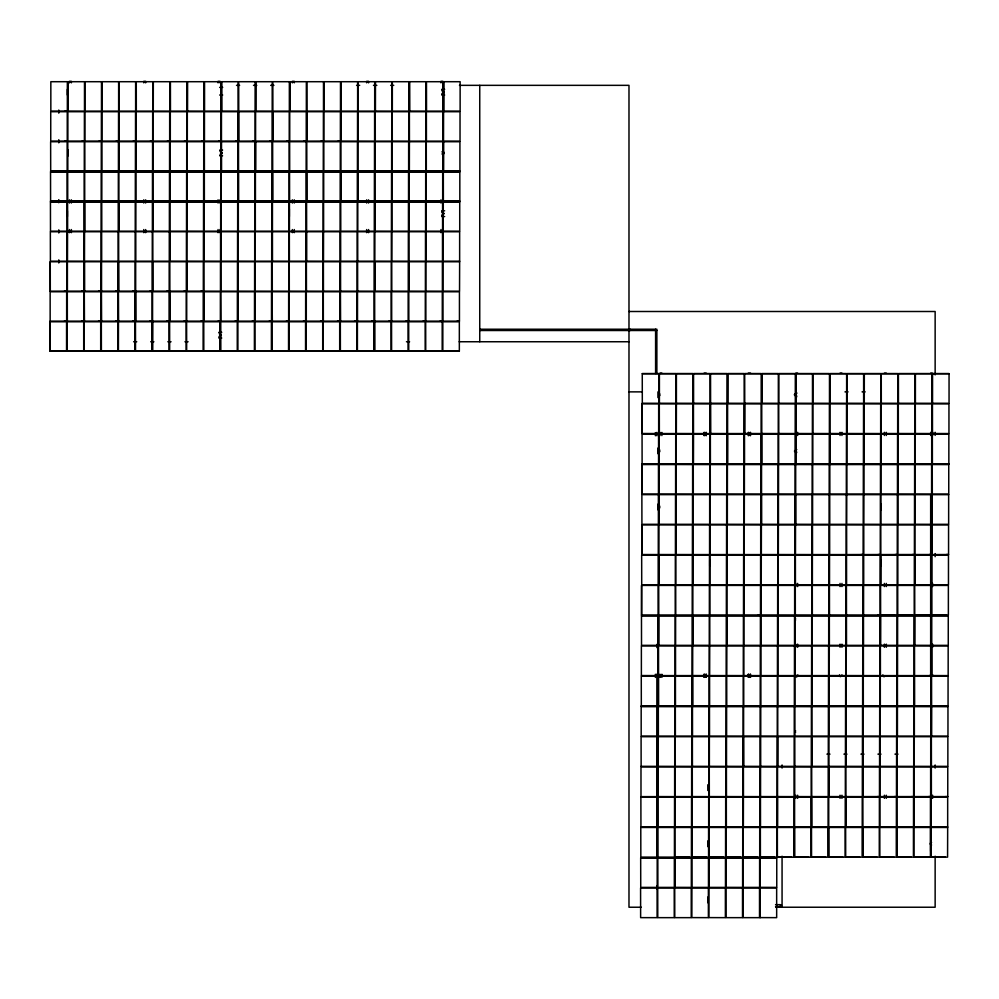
<?xml version="1.0" encoding="UTF-8"?>
<svg xmlns="http://www.w3.org/2000/svg" width="999" height="999" viewBox="0 0 999 999"><rect width="100%" height="100%" fill="white"/><g stroke="black" fill="none" stroke-linecap="round" stroke-linejoin="round"><path stroke-width="1.5" d="M219.168 337.412L221.154 335.427M796.69 392.657L794.417 394.568M442.082 94.405L444.068 92.42L442.082 90.01M444.068 213.499L442.082 211.513M220.017 150.762L222.003 153.172M443.032 291.134L459.54 291.196L459.64 261.189L459.64 231.756L443.131 231.756L443.181 261.189L459.64 261.189M947.576 827.472L931.068 827.472L931.068 857.142L947.576 857.142L947.676 826.885L947.676 797.214L931.168 797.214L931.168 826.885L947.676 826.847M220.017 155.157L222.215 152.959M442.082 215.909L443.968 213.624M357.742 261.189L357.692 231.743L374.2 231.743L374.2 261.189L340.684 261.189L340.622 231.756L357.13 231.756L357.13 261.189M796.765 393.469L796.428 393.469A1.274 1.274 0 0 0 796.465 396.004L796.79 396.004M796.765 449.6L796.428 449.6A1.274 1.274 0 0 0 796.465 452.135L796.79 452.122M660.876 676.635L660.726 676.648A1.274 1.274 0 0 1 659.69 674.899M795.591 674.612A1.274 1.274 0 0 0 796.465 676.648L796.79 676.635M931.567 676.635L931.418 676.648A1.274 1.274 0 0 1 930.381 674.899M931.567 842.494L931.38 842.494A1.274 1.274 0 0 0 931.418 845.029L931.567 845.029M442.982 81.706L426.473 81.706L426.523 111.151L442.982 111.151M236.513 85.34L239.635 85.34M253.521 85.34L256.78 85.34M270.667 85.34L273.938 85.34M356.568 85.34L359.69 85.34M373.489 85.34L376.835 85.34M390.621 85.34L393.743 85.34M459.465 85.34L628.983 85.34L628.983 907.229L641.358 907.229M219.643 87.388L222.702 87.388M441.783 89.311L444.655 89.311M219.643 95.042L222.702 95.042M441.783 95.042L444.655 95.042M67.345 111.089L50.837 111.089L50.837 81.706L67.345 81.706L67.345 111.151L65.047 111.151M67.982 111.089L84.49 111.151L84.49 81.706L67.982 81.706L67.982 111.151L68.032 81.768M153.259 111.089L169.768 111.151L169.768 81.706L153.259 81.706L153.259 111.151L153.309 81.768M187.4 111.089L203.908 111.151L203.908 81.706L187.4 81.706L187.4 111.151L187.45 81.768M221.553 111.089L238.049 111.151L238.049 81.706L221.553 81.706L221.603 111.151L221.553 81.768M255.694 111.089L272.203 111.151L272.203 81.706L255.694 81.706L255.694 111.151L255.744 81.768M289.835 111.089L306.343 111.151L306.343 81.706L289.835 81.706L289.835 111.151L289.885 81.768M323.976 111.089L340.484 111.151L340.484 81.706L323.976 81.706L323.976 111.151L324.026 81.768M375.337 111.089L391.845 111.151L391.845 81.706L375.337 81.706L375.337 111.151L375.387 81.768M409.478 111.089L425.986 111.151L425.986 81.706L409.478 81.706L409.528 111.151L409.478 81.768M443.618 111.089L460.127 111.151L460.127 81.706L443.618 81.706L443.618 111.151L443.668 81.768M152.672 141.096L136.164 141.096L136.164 111.713L152.672 111.713L152.672 141.159L150.387 141.159M169.668 141.096L153.159 141.096L153.159 111.713L169.668 111.713L169.668 141.159L167.382 141.159M255.107 141.096L238.599 141.159L238.599 111.713L255.107 111.713L255.107 141.159L252.809 141.159M272.103 141.096L255.594 141.096L255.594 111.713L272.103 111.713L272.103 141.159L269.805 141.159M272.739 111.776L272.789 141.159L272.739 111.713L289.248 111.713L289.248 141.159L286.95 141.159M323.389 141.096L306.88 141.159L306.88 111.713L323.389 111.713L323.389 141.159L321.091 141.159M341.021 111.713L357.53 111.713L357.53 141.159L341.021 141.096L341.021 111.713L341.071 141.159M358.092 111.713L374.6 111.713L374.6 141.159L358.092 141.096L358.092 111.713L358.142 141.159M392.232 111.713L408.741 111.713L408.741 141.159L392.232 141.096L392.232 111.713L392.282 141.159M442.882 111.713L426.373 111.713L426.423 141.159L442.882 141.159M443.519 111.713L460.027 111.713L460.027 141.159L443.519 141.096L443.568 111.776M67.245 141.096L50.737 141.096L50.737 111.713L67.245 111.713L67.245 141.159L64.947 141.159M84.391 141.096L67.882 141.096L67.882 111.713L84.391 111.713L84.391 141.159L82.093 141.159M101.386 141.096L84.878 141.096L84.878 111.713L101.386 111.713L101.386 141.159L99.088 141.159M118.531 141.096L102.023 141.096L102.023 111.713L118.531 111.713L118.531 141.159L116.234 141.159M135.527 141.096L119.018 141.096L119.018 111.713L135.527 111.713L135.527 141.159L133.242 141.159M186.813 141.096L170.305 141.096L170.305 111.713L186.813 111.713L186.813 141.159L184.528 141.159M203.808 141.096L187.312 141.096L187.312 111.713L203.808 111.713L203.808 141.159L201.523 141.159M220.954 141.096L204.458 141.096L204.458 111.713L220.954 111.713L220.954 141.159L218.669 141.159M237.962 141.096L221.453 141.096L221.453 111.713L237.962 111.713L237.962 141.159L235.664 141.159M272.739 141.096L289.248 141.096M306.243 141.096L289.735 141.096L289.735 111.713L306.243 111.713L306.243 141.159L303.946 141.159M340.384 141.096L323.876 141.096L323.876 111.713L340.384 111.713L340.384 141.159L338.087 141.159M50.687 171.166L50.637 141.721L67.145 141.721L67.145 171.166L50.637 171.166M67.832 171.166L67.782 141.721L84.291 141.721L84.291 171.166L67.782 171.166M118.918 141.721L135.427 141.721L135.427 171.166L118.968 171.166L118.968 141.783L118.918 171.166M153.072 141.721L169.568 141.721L169.568 171.166L153.122 171.166L153.122 141.783L153.072 171.166M170.267 171.166L170.217 141.721L186.713 141.721L186.713 171.166L170.217 171.166M187.213 141.721L203.721 141.721L203.721 171.166L187.213 171.166L187.213 141.721L187.263 171.166M221.403 141.783L221.403 171.166L221.353 141.721L237.862 141.721L237.862 171.166L221.428 171.166M255.494 141.721L272.003 141.721L272.003 171.166L255.544 171.166L255.544 141.783L255.494 171.166M306.83 171.166L306.78 141.721L323.289 141.721L323.289 171.166L306.78 171.166M323.826 171.166L323.776 141.721L340.284 141.721L340.284 171.166L323.776 171.166M357.992 171.166L357.992 141.721L374.5 141.721L374.5 171.166L340.996 171.166M375.137 141.721L391.645 141.721L391.645 171.166L375.137 171.166L375.137 141.721L375.187 171.166M392.182 171.166L392.132 141.721L408.641 141.721L408.641 171.166L392.132 171.166M409.278 141.721L425.786 141.721L425.786 171.166L409.328 171.166L409.328 141.783L409.278 171.166M443.419 141.721L459.927 141.721L459.927 171.166L443.469 171.166L443.469 141.783L443.419 171.166M219.718 150.062L222.59 150.062M219.718 155.794L222.59 155.794M50.637 171.104L67.145 171.104M67.782 171.104L84.291 171.104M84.778 171.104L101.286 171.104M101.923 171.104L118.431 171.104M118.918 171.104L135.427 171.104M136.064 171.104L152.572 171.104M153.072 171.104L169.568 171.104M170.217 171.104L186.713 171.104M187.213 171.104L203.721 171.104M204.358 171.104L220.866 171.104M221.353 171.104L237.862 171.104M238.499 171.104L255.007 171.104M255.494 171.104L272.003 171.104M272.64 171.104L289.148 171.104M289.635 171.104L306.144 171.104M306.78 171.104L323.289 171.104M323.776 171.104L340.284 171.104M340.921 171.104L357.43 171.104M357.992 171.104L374.5 171.104M375.137 171.104L391.645 171.104M392.132 171.104L408.641 171.104M409.278 171.104L425.786 171.104M426.273 171.104L442.782 171.104M443.419 171.104L459.927 171.104M84.853 171.166L101.286 171.166L101.286 141.721L84.778 141.721L84.828 171.166M204.433 171.166L220.866 171.166L220.866 141.721L204.358 141.721L204.408 171.166M50.587 171.791L67.045 171.791M67.732 171.791L84.191 171.791M84.728 171.791L101.186 171.791M118.332 171.791L101.823 171.791M135.327 171.791L118.831 171.791M136.039 171.791L152.472 171.791M153.022 171.791L169.48 171.791M170.167 171.791L186.626 171.791M187.163 171.791L203.621 171.791M220.767 171.791L204.308 171.791L204.308 201.174L220.767 201.174L220.767 171.728L204.258 171.728L204.308 201.174M237.762 171.791L221.254 171.791M238.399 171.791L254.907 171.791M255.469 171.791L271.903 171.791M289.048 171.791L272.59 171.791L272.59 201.174L289.048 201.174L289.048 171.728L272.54 171.728L272.59 201.174M289.585 171.791L306.044 171.791M323.189 171.791L306.73 171.791L306.73 201.174L323.189 201.174L323.189 171.728L306.681 171.728L306.73 201.174M323.726 171.791L340.184 171.791M340.821 171.791L357.33 171.791M374.4 171.791L357.942 171.791L357.942 201.174L374.4 201.174L374.4 171.728L357.892 171.728L357.942 201.174M375.087 171.791L391.546 171.791M392.083 171.791L408.541 171.791M425.686 171.791L409.178 171.791M442.682 171.791L426.173 171.791M443.394 171.791L459.827 171.791M50.537 201.111L67.045 201.111M67.682 201.111L84.191 201.111M84.678 201.111L101.186 201.111M101.823 201.111L118.332 201.111M118.831 201.111L135.327 201.111M135.976 201.111L152.472 201.111M152.972 201.111L169.48 201.111M170.117 201.111L186.626 201.111M187.113 201.111L203.621 201.111M204.258 201.111L220.767 201.111M221.254 201.111L237.762 201.111M238.399 201.111L254.907 201.111M255.394 201.111L271.903 201.111M272.54 201.111L289.048 201.111M289.535 201.111L306.044 201.111M306.681 201.111L323.189 201.111M323.676 201.111L340.184 201.111M340.821 201.111L357.33 201.111M357.892 201.111L374.4 201.111M375.037 201.111L391.546 201.111M392.033 201.111L408.541 201.111M409.178 201.111L425.686 201.111M426.173 201.111L442.682 201.111M443.319 201.111L459.827 201.111M101.898 201.174L118.332 201.174L118.332 171.728L101.823 171.728L101.823 201.174M118.906 201.174L135.327 201.174L135.327 171.728L118.831 171.728L118.831 201.174M136.039 201.174L152.472 201.174L152.472 171.728L135.976 171.728L136.026 201.174M221.328 201.174L237.762 201.174L237.762 171.728L221.254 171.728L221.254 201.174M238.474 201.174L254.907 201.174L254.907 171.728L238.399 171.728L238.449 201.174L238.449 171.791M255.469 201.174L271.903 201.174L271.903 171.728L255.394 171.728L255.444 201.174M340.896 201.174L357.33 201.174L357.33 171.728L340.821 171.728L340.871 201.174L340.871 171.791M409.253 201.174L425.686 201.174L425.686 171.728L409.178 171.728L409.178 201.174M426.248 201.174L442.682 201.174L442.682 171.728L426.173 171.728L426.173 201.174M443.394 201.174L459.827 201.174L459.827 171.728L443.319 171.728L443.369 201.174M50.512 201.798L66.945 201.798M67.632 201.798L84.091 201.798M101.086 201.798L84.64 201.798L84.64 231.181L101.086 231.181L101.086 201.736L84.59 201.736L84.64 231.181M101.786 201.798L118.232 201.798M135.24 201.798L118.781 201.798L118.781 231.181L135.24 231.181L135.24 201.736L118.731 201.736L118.781 231.181M152.385 201.798L135.876 201.798M152.872 201.798L169.38 201.798M186.526 201.798L170.017 201.798M187.088 201.798L203.521 201.798M204.208 201.798L220.667 201.798M237.662 201.798L221.204 201.798L221.204 231.181L237.662 231.181L237.662 201.736L221.154 201.736L221.204 231.181M238.349 201.798L254.807 201.798M255.344 201.798L271.803 201.798M288.948 201.798L272.44 201.798M305.944 201.798L289.435 201.798M306.656 201.798L323.089 201.798M323.626 201.798L340.085 201.798M340.771 201.798L357.23 201.798M374.3 201.798L357.792 201.798M375.012 201.798L391.446 201.798M391.995 201.798L408.441 201.798M425.586 201.798L409.128 201.798L409.128 231.181L425.586 231.181L425.586 201.736L409.078 201.736L409.128 231.181M426.136 201.798L442.582 201.798M443.231 201.798L459.727 201.798M441.783 210.814L444.655 210.814M441.783 216.546L444.655 216.546M152.872 231.119L169.38 231.181L169.38 201.736L152.872 201.736L152.872 231.181L152.922 201.798M187.013 231.119L203.521 231.181L203.521 201.736L187.013 201.736L187.013 231.181L187.063 201.798M374.937 231.119L391.446 231.181L391.446 201.736L374.937 201.736L374.937 231.181L374.987 201.798M443.231 231.119L459.727 231.181L459.727 201.748L443.231 201.736L443.231 231.181L443.281 201.798M67.482 231.743L83.991 231.743L83.991 261.189L67.482 261.126L67.545 231.805M84.49 231.743L100.999 231.743L100.999 261.189L84.49 261.126L84.54 231.805M169.917 231.743L186.426 231.743L186.426 261.189L169.917 261.126L169.917 231.743L169.967 261.189M186.913 231.743L203.421 231.743L203.421 261.189L186.913 261.126L186.963 231.805M204.058 231.743L220.567 231.743L220.567 261.189L204.058 261.126L204.058 231.743L204.058 261.189M238.199 231.743L254.708 231.743L254.708 261.189L238.199 261.126L238.199 231.743L238.249 261.189M272.34 231.743L288.848 231.743L288.848 261.189L272.34 261.126L272.34 231.743L272.39 261.189M306.481 231.743L322.989 231.743L322.989 261.189L306.481 261.126L306.481 231.743L306.481 261.189M323.489 231.743L339.985 231.756L339.985 261.189L323.489 261.126L323.539 231.805M374.837 231.743L391.346 231.743L391.346 261.189L374.837 261.126L374.887 231.805M391.845 231.743L408.341 231.743L408.341 261.189L391.845 261.126L391.895 231.805M66.758 291.134L50.25 291.196L50.25 261.75L66.758 261.75L66.758 291.196L64.46 291.196M84.44 261.813L84.44 291.196L84.391 261.75L100.899 261.75L100.899 291.196L98.601 291.196M101.536 291.196L101.536 261.75L118.044 261.75L118.044 291.196L115.747 291.196M118.531 261.813L118.581 291.196L118.531 261.75L135.04 261.75L135.04 291.196L132.742 291.196M135.677 291.196L135.677 261.75L152.185 261.75L152.185 291.196L149.887 291.196M152.722 261.813L152.722 291.196L152.672 261.75L169.181 261.75L169.181 291.196L166.883 291.196M186.863 261.813L186.863 291.196L186.813 261.75L203.321 261.75L203.321 291.196L201.024 291.196M238.099 291.196L238.099 261.75L254.608 261.75L254.608 291.196L238.099 291.134M255.095 291.196L255.095 261.75L271.603 261.75L271.603 291.196L255.095 291.134M374.8 261.813L374.75 291.196L374.75 261.75L391.246 261.75L391.246 291.196L374.75 291.134M408.891 261.813L408.941 291.196L408.891 261.763L425.399 261.763L425.399 291.196L408.891 291.134M425.886 291.196L425.886 261.763L442.395 261.763L442.395 291.196L425.886 291.134M443.032 291.196L443.032 261.763L459.54 261.763M83.891 291.134L67.395 291.134L67.395 261.75L83.891 261.75L83.891 291.196L81.606 291.196M84.391 291.134L100.899 291.134M101.536 291.134L118.044 291.134M118.531 291.134L135.04 291.134M135.677 291.134L152.185 291.134M152.672 291.134L169.181 291.134M169.818 291.134L186.326 291.134M186.813 291.134L203.321 291.134M203.958 291.134L220.467 291.196L220.467 261.75L203.958 261.75L204.008 291.196M220.954 291.134L237.462 291.196L237.462 261.75L220.954 261.75L221.004 291.196M272.24 291.134L288.748 291.196L288.748 261.75L272.24 261.75L272.29 291.196M289.248 291.134L305.744 291.196L305.744 261.763L289.248 261.75L289.298 291.196M306.381 291.134L322.889 291.196L322.889 261.763L306.381 261.763L306.443 291.196M323.389 291.134L339.897 291.196L339.897 261.763L323.389 261.763L323.439 291.196M340.534 291.134L357.03 291.196L357.03 261.763L340.534 261.763L340.584 291.196M357.605 291.134L374.101 291.196L374.101 261.75L357.605 261.75L357.654 291.196M391.745 291.134L408.254 291.196L408.254 261.763L391.745 261.75L391.795 291.196M184.028 291.196L186.326 291.196L186.326 261.75L169.818 261.75L169.867 291.196M628.983 311.501L935.139 311.501L935.139 374.875M50.15 321.141L66.658 321.141M67.295 321.141L83.804 321.141M84.291 321.141L100.799 321.141M101.436 321.141L117.944 321.141M118.431 321.141L134.94 321.141M135.577 321.141L152.085 321.141M152.572 321.141L169.081 321.141M169.718 321.141L186.226 321.141M186.713 321.141L203.222 321.141M203.858 321.141L220.367 321.141M220.854 321.141L237.362 321.141M237.999 321.141L254.508 321.141M254.995 321.141L271.503 321.141M272.14 321.141L288.649 321.141M289.148 321.141L305.644 321.141M306.293 321.141L322.789 321.141M323.289 321.141L339.797 321.141M340.434 321.141L356.943 321.141M357.505 321.141L374.013 321.141M374.65 321.141L391.158 321.141M391.645 321.141L408.154 321.141M408.791 321.141L425.299 321.141M425.786 321.141L442.295 321.141M442.932 321.141L459.44 321.141M64.361 321.203L66.658 321.203L66.658 291.758L50.15 291.758L50.15 321.203M81.506 321.203L83.804 321.203L83.804 291.758L67.295 291.758L67.345 321.203M84.44 321.203L84.291 291.758L100.799 291.758L100.799 321.203L98.501 321.203M101.586 321.203L101.436 291.758L117.944 291.758L117.944 321.203L115.647 321.203M118.581 321.203L118.431 291.758L134.94 291.758L134.94 321.203L132.642 321.203M135.627 291.82L135.727 321.203M149.788 321.203L152.085 321.203L152.085 291.758L135.577 291.758L135.577 321.203M166.783 321.203L169.081 321.203L169.081 291.758L152.572 291.758L152.572 321.203M183.928 321.203L186.226 321.203L186.226 291.758L169.718 291.758L169.867 321.203L169.718 291.82M200.936 321.203L203.222 321.203L203.222 291.758L186.713 291.758L186.713 321.203M203.908 291.82L204.008 321.203M218.069 321.203L220.367 321.203L220.367 291.758L203.858 291.758L203.858 321.203M221.004 321.203L220.854 291.758L237.362 291.758L237.362 321.203L235.077 321.203M238.049 291.82L238.149 321.203M252.223 321.203L254.508 321.203L254.508 291.758L237.999 291.758L237.999 321.203M255.145 321.203L254.995 291.758L271.503 291.758L271.503 321.203L269.218 321.203M286.363 321.203L288.649 321.203L288.649 291.758L272.14 291.758L272.29 321.203L272.14 291.82M303.359 321.203L305.644 321.203L305.644 291.77L289.148 291.77L289.148 321.203M320.504 321.203L322.789 321.203L322.789 291.77L306.293 291.77L306.293 321.203M337.5 321.203L339.797 321.203L339.797 291.77L323.289 291.77L323.339 321.203M340.572 321.203L340.434 291.77L356.943 291.77L356.943 321.203L354.645 321.203M371.715 321.203L374.013 321.203L374.013 291.758L357.505 291.758L357.505 321.203M388.861 321.203L391.158 321.203L391.158 291.758L374.65 291.758L374.7 321.203M405.856 321.203L408.154 321.203L408.154 291.77L391.645 291.77L391.695 321.203M423.002 321.203L425.299 321.203L425.299 291.77L408.791 291.77L408.841 321.203M439.997 321.203L442.295 321.203L442.295 291.77L425.786 291.77L425.836 321.203M457.142 321.203L459.44 321.203L459.44 291.77L442.932 291.77L442.982 321.203M50.2 321.828L50.1 351.211L66.558 351.211L66.558 321.765L50.05 321.765L50.05 351.211L66.558 351.149M152.622 321.828L152.522 351.211L168.981 351.211L168.981 321.765L152.472 321.765L152.472 351.211L168.981 351.149M479.745 329.233L656.867 329.233L656.867 373.464M479.745 330.507L656.867 330.507M218.868 332.317L221.741 332.317M218.868 338.049L221.741 338.049M133.616 341.745L136.738 341.745M150.699 341.745L153.883 341.745M167.832 341.745L171.041 341.745M184.977 341.745L188.087 341.745M406.456 341.745L409.578 341.745M459.178 341.745L628.983 341.745M83.704 351.149L67.195 351.149L83.704 351.211L83.704 321.765L67.195 321.765L67.245 351.211M84.191 351.149L100.699 351.149L100.699 321.765L84.191 321.765L84.191 351.211L100.699 351.211M117.845 351.149L101.336 351.149L117.845 351.211L117.845 321.765L101.336 321.765L101.386 351.211M118.332 351.149L134.84 351.149L134.84 321.765L118.332 321.765L118.332 351.211L118.382 321.828M135.527 351.211L151.985 351.149L151.985 321.765L135.477 321.765L135.527 351.211L151.985 351.211M169.668 351.211L186.126 351.149L186.126 321.765L169.618 321.765L169.668 351.211L186.126 351.211M186.663 351.211L203.122 351.149L203.122 321.765L186.613 321.765L186.663 351.211L203.122 351.211M220.267 351.149L203.759 351.149L220.267 351.211L220.267 321.765L203.759 321.765L203.808 351.211M237.263 351.149L220.754 351.149L237.263 351.211L237.263 321.765L220.754 321.765L220.816 351.211M254.408 351.149L237.899 351.149L237.899 321.765L254.408 321.765L254.408 351.211L237.974 351.211M254.957 351.211L271.403 351.149L271.403 321.765L254.907 321.765L254.957 351.211L271.403 351.211M272.103 351.211L288.549 351.149L288.549 321.778L272.053 321.765L272.103 351.211L288.549 351.211M289.098 351.211L305.557 351.149L305.557 321.778L289.048 321.778L289.098 351.211L305.557 351.211M306.243 351.211L322.702 351.149L322.702 321.778L306.193 321.778L306.243 351.211L322.702 351.211M339.697 351.149L323.189 351.149L339.697 351.211L339.697 321.778L323.189 321.778L323.239 351.211M373.913 351.149L357.405 351.149L357.405 321.765L373.913 321.765L373.913 351.211L340.334 351.211L356.843 351.161L356.843 321.778L340.334 321.778L340.384 351.211M374.55 351.149L391.059 351.149L391.059 321.778L374.55 321.765L374.55 351.211L391.059 351.211M408.054 351.149L391.546 351.149L408.054 351.211L408.054 321.778L391.546 321.778L391.596 351.211M425.199 351.149L408.691 351.149L425.199 351.211L425.199 321.778L408.691 321.778L408.741 351.211M459.34 351.161L442.832 351.149L442.832 321.778L459.34 321.778L459.34 351.211L425.761 351.211M118.406 351.211L134.84 351.211M659.989 373.139L661.9 373.139M704.108 373.139L706.231 373.139M748.239 373.139L750.549 373.139M797.639 373.139L795.716 373.139L795.679 494.068L812.187 494.068L812.187 464.398L795.679 464.398L812.187 464.435M840.047 373.139L841.957 373.139M884.377 373.139L886.288 373.139M930.668 373.139L932.591 373.139M642.307 403.296L642.257 373.626L658.766 373.626L658.766 403.296L642.257 403.246M659.402 403.296L659.402 373.626L675.911 373.626L675.911 403.296L659.402 403.246M676.398 403.296L676.398 373.626L692.906 373.626L692.906 403.296L676.398 403.246M693.543 403.246L710.052 403.296L710.052 373.626L693.543 373.626L693.593 403.296M710.539 403.246L727.047 403.296L727.047 373.626L710.539 373.626L710.589 403.296M744.193 373.626L727.684 373.626L727.684 403.296L727.734 373.663L744.193 373.663L744.193 403.296L727.684 403.246M744.692 403.246L761.188 403.296L761.188 373.626L744.692 373.626L744.742 403.296M761.887 373.676L761.837 403.296L761.837 373.626L778.333 373.626L778.333 403.296L761.837 403.246M778.833 403.296L778.833 373.626L795.341 373.626L795.341 403.296L778.833 403.246M795.978 373.676L796.028 403.296L795.978 373.626L812.487 373.626L812.487 403.296L795.978 403.246M812.974 403.296L812.974 373.626L829.482 373.626L829.482 403.296L812.974 403.246M830.169 373.676L830.119 403.296L830.119 373.626L846.628 373.626L846.628 403.296L830.119 403.246M847.115 403.246L863.623 403.296L863.623 373.626L847.115 373.626L847.164 403.296M864.31 373.676L864.26 403.296L864.26 373.626L880.768 373.626L880.768 403.296L864.26 403.246M881.255 403.246L897.764 403.296L897.764 373.626L881.255 373.626L881.305 403.296M898.451 403.296L898.401 373.626L914.909 373.626L914.909 403.296L898.401 403.259M915.396 403.296L915.396 373.626L931.905 373.626L931.905 403.296L915.396 403.259M932.542 403.296L932.542 373.626L949.05 373.626L949.05 403.296L932.542 403.259M642.307 373.663L658.766 373.663M675.911 373.663L659.402 373.663M692.906 373.663L676.398 373.663M693.618 373.663L710.052 373.663M710.614 373.663L727.047 373.663M744.829 373.663L761.188 373.676M761.975 373.676L778.333 373.676M795.341 373.676L778.833 373.676M796.116 373.676L812.487 373.676M829.482 373.676L812.974 373.676M830.269 373.676L846.628 373.676M847.264 373.676L863.623 373.676M864.41 373.676L880.768 373.676M881.405 373.676L897.764 373.676M898.451 373.676L914.909 373.676M931.905 373.676L915.396 373.676M949.05 373.676L932.542 373.676M628.983 391.87L642.295 391.87M844.979 391.87L848.089 391.87M862.075 391.87L865.184 391.87M642.157 433.504L658.666 433.554L658.666 403.883L642.157 403.883L642.157 433.554L642.207 403.921M676.298 433.504L692.806 433.554L692.806 403.883L676.298 403.883L676.298 433.554L676.348 403.921M710.451 433.504L726.947 433.554L726.947 403.883L710.451 403.883L710.501 433.554L710.451 403.921M744.592 433.504L761.101 433.554L761.101 403.883L744.592 403.883L744.592 433.554L744.642 403.921M761.738 433.504L778.246 433.554L778.246 403.883L761.738 403.883L761.787 433.554M778.733 433.504L795.241 433.554L795.241 403.883L778.733 403.883L778.783 433.554M795.878 433.504L812.387 433.554L812.387 403.883L795.878 403.883L795.928 433.554M812.874 433.504L829.382 433.554L829.382 403.883L812.874 403.883L812.924 433.554M830.019 433.504L846.528 433.554L846.528 403.883L830.019 403.883L830.019 433.554M847.015 433.504L863.523 433.554L863.523 403.883L847.015 403.883L847.015 433.554M864.16 433.504L880.668 433.554L880.668 403.883L864.16 403.883L864.21 433.554M881.155 433.504L897.664 433.554L897.664 403.883L881.155 403.883L881.205 433.554M898.301 433.504L914.809 433.554L914.809 403.883L898.301 403.883L898.351 433.554M915.296 433.504L931.805 433.554L931.805 403.883L915.296 403.883L915.346 433.554M932.442 433.516L948.95 433.554L948.95 403.883L932.442 403.883L932.492 433.554M795.778 434.14L812.287 434.14L812.287 463.811L795.778 463.761L795.828 434.178M658.566 463.761L642.057 463.761L658.566 463.811L658.566 434.14L642.057 434.128L642.107 463.811M710.401 463.811L726.86 463.811L726.86 434.14L710.351 434.14L710.401 463.811L724.562 463.811M744.542 463.811L761.001 463.811L761.001 434.14L744.492 434.14L744.542 463.811L758.703 463.811M761.638 463.761L778.146 463.811L778.146 434.14L761.638 434.14L761.638 463.811L775.848 463.811M812.824 463.811L829.282 463.811L829.282 434.14L812.774 434.14L812.824 463.811L829.282 463.811M846.965 463.811L863.423 463.811L863.423 434.14L846.915 434.14L846.965 463.811L861.126 463.811M864.11 463.811L880.569 463.811L880.569 434.14L864.06 434.14L864.11 463.811L878.271 463.811M932.392 463.811L948.85 463.811L948.85 434.14L932.342 434.14L932.392 463.811L948.85 463.811M659.278 463.811L673.426 463.811M676.286 463.811L690.421 463.811M707.567 463.811L693.406 463.811L709.852 463.811L709.852 434.14L693.356 434.14L693.356 463.811L693.406 434.178M741.708 463.811L727.547 463.811L744.005 463.811L744.005 434.14L727.497 434.14L727.497 463.811L727.547 434.178M778.683 463.811L778.633 434.14L795.142 434.14L795.142 463.811L778.633 463.761L792.844 463.811M795.853 463.811L809.989 463.811M844.13 463.811L829.969 463.811L846.428 463.811L846.428 434.14L829.919 434.14L829.919 463.811L829.969 434.19M881.106 463.811L881.056 434.14L897.564 434.14L897.564 463.811L881.056 463.761L895.279 463.811M898.251 463.811L898.201 434.14L914.709 434.14L914.709 463.811L898.201 463.761L912.412 463.811M915.271 463.811L929.42 463.811M658.466 464.385L641.97 464.385L641.97 494.055L658.466 494.055L658.466 464.385L642.02 464.435L642.02 494.055M659.165 464.435L675.611 464.385L675.611 494.055L659.103 494.018L659.103 464.385L675.611 464.435M676.111 464.385L692.619 464.398L692.619 494.068L676.111 494.018L676.111 464.385L692.619 464.435M693.256 464.398L709.752 464.398L709.752 494.068L693.306 494.068L693.256 464.398L709.752 464.435M710.252 464.398L726.76 464.398L726.76 494.068L710.252 494.018L710.252 464.398L710.301 494.068M727.447 464.435L743.905 464.398L743.905 494.068L727.397 494.018L727.397 464.398L743.905 464.435M744.442 464.435L760.901 464.398L760.901 494.068L744.392 494.018L744.392 464.398L760.901 464.435M761.588 464.435L778.046 464.398L778.046 494.068L761.538 494.018L761.538 464.398L778.046 464.435M778.583 464.435L795.042 464.398L795.042 494.068L778.533 494.018L778.533 464.398L795.042 464.435M812.674 464.398L829.182 464.398L829.182 494.068L812.724 494.068L812.674 464.398L829.182 464.435M846.328 464.398L829.819 464.398L829.869 494.068L846.328 494.068L846.328 464.398L829.894 464.435M863.323 464.398L846.815 464.398L846.865 494.068L863.323 494.068L863.323 464.398L846.89 464.435M864.01 464.448L880.469 464.398L880.469 494.068L863.96 494.018L863.96 464.398L880.469 464.448M881.006 464.448L897.464 464.398L897.464 494.068L880.956 494.018L880.956 464.398L897.464 464.448M898.151 464.448L914.609 464.398L914.609 494.068L898.101 494.018L898.101 464.398L914.609 464.448M915.159 464.448L931.605 464.398L931.605 494.068L915.109 494.018L915.109 464.398L931.605 464.448M932.242 464.398L948.75 464.398L948.75 494.068L932.304 494.068L932.242 464.398L948.75 464.448M710.326 464.435L726.76 464.435M659.015 494.642L675.511 494.642L675.511 524.313L659.015 524.275L659.015 494.642L659.065 524.313M693.156 494.642L709.665 494.642L709.665 524.313L693.156 524.275L693.156 494.642L693.206 524.313M727.297 494.655L743.805 494.655L743.805 524.325L727.297 524.275L727.297 494.655L727.297 524.325M744.292 494.655L760.801 494.655L760.801 524.325L744.292 524.275L744.342 494.692M761.438 494.655L777.946 494.655L777.946 524.325L761.438 524.275L761.438 494.655L761.488 524.325M795.579 494.655L812.087 494.655L812.087 524.325L795.579 524.275L795.579 494.655L795.629 524.325M846.715 494.655L863.223 494.655L863.223 524.325L846.715 524.275L846.765 494.692M863.86 494.655L880.369 494.655L880.369 524.325L863.86 524.275L863.91 494.692M915.009 494.655L931.518 494.655L931.518 524.325L915.009 524.275L915.009 494.655L915.059 524.325M641.77 524.9L658.279 524.9L658.279 554.57L641.77 554.532L641.77 524.9L641.77 554.57M658.915 524.9L675.424 524.9L675.424 554.57L658.915 554.532L658.965 524.95M675.911 524.9L692.419 524.9L692.419 554.57L675.911 554.532L675.911 524.9L675.961 554.57M761.338 524.912L777.846 524.912L777.846 554.582L761.338 554.532L761.388 524.95M778.333 524.912L794.842 524.912L794.842 554.582L778.333 554.532L778.383 524.95M795.479 524.912L811.987 524.912L811.987 554.582L795.479 554.532L795.529 524.95M914.41 554.532L897.914 554.532L897.914 524.912L914.41 524.912L914.41 554.582L912.124 554.582M931.418 554.532L914.909 554.532L914.909 524.912L931.418 524.912L931.418 554.582L929.12 554.582M860.838 554.582L863.124 554.582L863.124 524.912L846.615 524.912L846.677 554.582L863.124 554.532M877.984 554.582L880.269 554.582L880.269 524.912L863.76 524.912L863.81 554.582L880.269 554.532M894.979 554.582L897.264 554.582L897.264 524.912L880.768 524.912L880.818 554.582L897.264 554.532M946.265 554.582L948.563 554.582L948.563 524.912L932.055 524.912L932.104 554.582L948.563 554.532M658.865 555.207L658.816 584.827L658.816 555.157L675.324 555.157L675.324 584.827L658.816 584.79M692.956 555.207L693.006 584.827L692.956 555.157L709.465 555.157L709.465 584.827L692.956 584.79M709.952 584.827L709.952 555.157L726.46 555.157L726.46 584.827L709.952 584.79M727.147 555.207L727.097 584.827L727.097 555.157L743.606 555.157L743.606 584.827L727.097 584.79M761.288 555.207L761.238 584.827L761.238 555.157L777.746 555.157L777.746 584.827L761.238 584.79M812.374 584.84L812.374 555.169L828.883 555.169L828.883 584.84L812.374 584.79M829.52 584.84L829.52 555.169L846.028 555.169L846.028 584.84L829.52 584.79M880.718 555.207L880.668 584.84L880.668 555.169L897.177 555.169L897.177 584.84L880.668 584.79M914.859 555.207L914.809 584.84L914.809 555.169L931.318 555.169L931.318 584.84L914.809 584.79M931.955 584.84L931.955 555.169L948.463 555.169L948.463 584.84L931.955 584.79M641.67 584.79L658.179 584.827L658.179 555.157L641.67 555.157L641.72 584.827M675.811 584.79L692.319 584.827L692.319 555.157L675.811 555.157L675.861 584.827M744.093 584.79L760.601 584.827L760.601 555.157L744.093 555.157L744.143 584.827M778.233 584.79L794.742 584.84L794.742 555.169L778.233 555.169L778.283 584.84M795.379 584.79L811.887 584.84L811.887 555.169L795.379 555.169L795.429 584.84M846.528 584.79L863.024 584.84L863.024 555.169L846.528 555.169L846.578 584.84M863.673 584.79L880.169 584.84L880.169 555.169L863.673 555.169L863.723 584.84M897.814 584.79L914.322 584.84L914.322 555.169L897.814 555.169L897.864 584.84M641.57 615.047L658.079 615.084L658.079 585.414L641.57 585.414L641.57 615.084L641.62 585.464M709.852 615.047L726.36 615.084L726.36 585.414L709.852 585.414L709.902 615.084M726.997 615.047L743.506 615.084L743.506 585.414L726.997 585.414L726.997 615.084M743.993 615.047L760.501 615.084L760.501 585.414L743.993 585.414L743.993 615.084M761.138 615.047L777.647 615.084L777.647 585.414L761.138 585.414L761.138 615.084M778.134 615.047L794.642 615.084L794.642 585.414L778.134 585.414L778.196 615.084M795.279 615.047L811.787 615.097L811.787 585.414L795.279 585.414L795.329 615.084M812.287 615.047L828.783 615.097L828.783 585.426L812.287 585.426L812.337 615.097M829.432 615.047L845.928 615.097L845.928 585.426L829.432 585.426L829.482 615.097M846.428 615.047L862.936 615.097L862.936 585.426L846.428 585.426L846.478 615.097M863.573 615.047L880.082 615.097L880.082 585.426L863.573 585.426L863.573 615.097M880.569 615.047L897.077 615.097L897.077 585.426L880.569 585.426L880.619 615.097L894.779 615.097M897.714 615.047L914.222 615.097L914.222 585.426L897.714 585.426L897.764 615.097M914.709 615.047L931.218 615.097L931.218 585.426L914.709 585.426L914.759 615.097M931.855 615.047L948.363 615.097L948.363 585.426L931.855 585.426L931.905 615.097M758.216 615.084L760.501 615.084M877.784 615.097L880.082 615.097M897.864 615.097L911.925 615.097M914.859 615.097L928.92 615.097M932.005 615.097L946.065 615.097M641.52 615.721L657.979 615.721M658.616 615.721L675.124 615.721M692.12 615.721L675.611 615.721M692.831 615.721L709.265 615.721M709.802 615.721L726.261 615.721M743.406 615.721L726.947 615.721L726.947 645.342L743.406 645.342L743.406 615.671L726.897 615.671L726.947 645.342M743.955 615.721L760.401 615.721M761.088 615.721L777.547 615.721M794.542 615.721L778.046 615.721M811.688 615.721L795.192 615.721M828.695 615.721L812.187 615.721M829.382 615.721L845.841 615.721M862.836 615.721L846.378 615.721L846.378 645.354L862.836 645.354L862.836 615.684L846.328 615.684L846.378 645.354M863.623 615.721L879.982 615.721M880.619 615.721L896.977 615.721M914.122 615.721L897.614 615.721M914.609 615.721L931.118 615.721M948.263 615.721L931.755 615.721M658.616 645.292L675.124 645.342L675.124 615.671L658.616 615.671L658.616 645.342L658.666 615.721M692.757 645.304L709.265 645.342L709.265 615.671L692.757 615.671L692.757 645.342L692.806 615.721M880.469 645.304L896.977 645.354L896.977 615.684L880.469 615.684L880.469 645.354L880.519 615.721M914.609 645.304L931.118 645.354L931.118 615.684L914.609 615.684L914.609 645.354L914.659 615.721M692.657 645.928L709.165 645.928L709.165 675.599L692.657 675.549L692.707 645.978M709.652 645.928L726.161 645.928L726.161 675.599L709.652 675.561L709.715 645.978M726.797 645.928L743.306 645.928L743.306 675.599L726.797 675.561L726.847 645.978M829.232 645.928L845.741 645.928L845.741 675.599L829.232 675.561L829.282 645.978M846.228 645.928L862.736 645.928L862.736 675.599L846.228 675.561L846.278 645.978M931.655 645.941L948.163 645.941L948.163 675.611L931.655 675.561L931.655 645.941L931.705 675.611M657.879 675.599L641.37 675.549L641.37 645.928L657.879 645.928L657.929 678.246M641.321 705.856L641.271 676.186L657.779 676.186L657.779 705.856L641.271 705.856L657.779 705.806M674.924 705.806L658.416 705.856L658.416 676.186L674.924 676.186L674.924 705.856L658.491 705.856M692.557 676.186L709.065 676.186L709.065 705.856L692.557 705.806L692.557 676.186L692.607 705.856L706.78 705.856M743.756 705.856L743.706 676.186L760.214 676.186L760.214 705.856L743.706 705.856L760.214 705.856M760.901 705.856L760.851 676.186L777.359 676.186L777.359 705.856L760.851 705.818L775.062 705.856M777.896 705.856L777.846 676.186L794.355 676.186L794.355 705.856L777.846 705.818L792.057 705.856M811.987 676.186L828.496 676.186L828.496 705.856L811.987 705.818L811.987 676.186L812.037 705.856L826.198 705.856M846.128 676.186L862.636 676.186L862.636 705.856L846.128 705.818L846.128 676.186L846.178 705.856L860.339 705.856M863.323 705.856L863.273 676.186L879.782 676.186L879.782 705.856L863.273 705.856L879.782 705.856M880.269 676.186L896.777 676.186L896.777 705.856L880.269 705.818L880.269 676.186L880.319 705.856L894.48 705.856M897.464 705.856L897.414 676.186L913.923 676.186L913.923 705.868L897.414 705.818L911.625 705.856M914.41 676.198L930.918 676.198L930.918 705.868L914.41 705.818L914.41 676.198L914.46 705.868M675.474 705.856L691.92 705.856L691.92 676.186L675.411 676.186L675.474 705.856L689.635 705.856M709.615 705.856L726.061 705.856L726.061 676.186L709.565 676.186L709.615 705.856L723.776 705.856M726.76 705.856L743.206 705.856L743.206 676.186L726.71 676.186L726.76 705.856L740.921 705.856M795.042 705.856L811.5 705.856L811.5 676.186L794.992 676.186L795.042 705.856L809.202 705.856M829.182 705.856L845.641 705.856L845.641 676.186L829.133 676.186L829.182 705.856L843.343 705.856M931.605 705.868L948.063 705.868L948.063 676.198L931.555 676.198L931.605 705.868L945.778 705.868M914.485 705.868L928.633 705.868M641.233 706.493L657.679 706.443L657.679 736.113L641.171 736.063L641.171 706.443L657.679 706.493M658.316 706.443L674.824 706.443L674.824 736.113L658.366 736.113L658.316 706.443L674.824 706.493M675.324 706.443L691.82 706.443L691.82 736.113L675.374 736.113L675.324 706.443L691.82 706.493M692.469 706.443L708.965 706.443L708.965 736.113L692.519 736.113L692.469 706.443L708.965 706.493M725.973 706.443L709.465 706.443L709.515 736.113L725.973 736.113L725.973 706.443L709.54 706.493M726.66 706.493L743.119 706.443L743.119 736.113L726.61 736.063L726.61 706.443L743.119 706.493M743.656 706.493L760.114 706.443L760.114 736.113L743.606 736.063L743.606 706.443L760.114 706.493M760.801 706.493L777.259 706.443L777.259 736.113L760.751 736.063L760.751 706.443L777.259 706.493M777.796 706.493L794.255 706.443L794.255 736.113L777.746 736.076L777.746 706.443L794.255 706.493M794.892 706.443L811.4 706.443L811.4 736.113L794.942 736.113L794.892 706.443L811.4 706.493M811.887 706.443L828.396 706.443L828.396 736.113L811.937 736.113L811.887 706.443L828.396 706.493M845.541 706.443L829.033 706.443L829.083 736.113L845.541 736.113L845.541 706.443L829.108 706.493M846.078 706.493L862.537 706.443L862.537 736.113L846.028 736.076L846.028 706.443L862.537 706.493M863.223 706.493L879.682 706.443L879.682 736.113L863.173 736.076L863.173 706.443L879.682 706.493M880.219 706.493L896.677 706.443L896.677 736.113L880.169 736.076L880.169 706.443L896.677 706.493M913.823 706.443L897.314 706.443L897.314 736.113L913.823 736.113L913.823 706.443L897.364 706.493L897.364 736.113M914.31 706.443L930.818 706.443L930.818 736.113L914.36 736.113L914.31 706.443L930.818 706.493M931.455 706.443L947.964 706.455L947.964 736.126L931.455 736.076L931.455 706.443L947.964 706.493M658.279 736.738L658.229 766.37L658.229 736.7L674.725 736.7L674.725 766.37L658.229 766.32M709.365 766.37L709.365 736.7L725.873 736.7L725.873 766.37L709.365 766.32M726.51 766.37L726.51 736.7L743.019 736.7L743.019 766.37L726.51 766.32M743.506 736.75L743.556 766.37L743.506 736.7L760.014 736.7L760.014 766.37L743.506 766.32M777.697 736.75L777.647 766.37L777.647 736.7L794.155 736.7L794.155 766.37L777.647 766.32M811.837 736.75L811.787 766.37L811.787 736.7L828.296 736.7L828.296 766.37L811.787 766.333M828.933 766.37L828.933 736.7L845.441 736.7L845.441 766.37L828.933 766.333M845.928 736.75L845.978 766.37L845.928 736.7L862.437 736.7L862.437 766.37L845.928 766.333M863.074 766.37L863.074 736.7L879.582 736.7L879.582 766.37L863.074 766.333M880.119 736.75L880.069 766.37L880.069 736.7L896.578 736.7L896.578 766.37L880.069 766.333M914.272 736.75L914.222 766.37L914.222 736.7L930.718 736.7L930.718 766.37L914.222 766.333M826.91 754.145L829.994 754.145M843.918 754.145L847.002 754.145M860.926 754.145L864.01 754.145M877.934 754.145L881.018 754.145M894.942 754.145L898.026 754.145M641.083 766.32L657.579 766.37L657.579 736.7L641.083 736.7L641.133 766.37M675.224 766.32L691.733 766.37L691.733 736.7L675.224 736.7L675.274 766.37M692.369 766.32L708.878 766.37L708.878 736.7L692.369 736.7L692.419 766.37M760.651 766.32L777.16 766.37L777.16 736.7L760.651 736.7L760.701 766.37M794.792 766.32L811.3 766.37L811.3 736.7L794.792 736.7L794.842 766.37M897.214 766.333L913.723 766.37L913.723 736.7L897.214 736.7L897.264 766.37M931.355 766.333L947.864 766.37L947.864 736.7L931.355 736.7L931.418 766.37M877.197 796.628L879.482 796.628L879.482 766.957L862.974 766.957L863.024 796.628L863.024 767.007M894.192 796.628L896.478 796.628L896.478 766.957L879.982 766.957L879.982 796.628M911.338 796.628L913.623 796.628L913.623 766.957L897.114 766.957L897.177 796.628L897.114 767.007M928.333 796.628L930.631 796.628L930.631 766.957L914.122 766.957L914.122 796.628M945.479 796.628L947.764 796.628L947.764 766.957L931.268 766.957L931.318 796.628L931.318 767.007M658.129 796.578L674.637 796.628L674.637 766.957L658.129 766.957L658.129 796.628M675.124 796.578L691.633 796.628L691.633 766.957L675.124 766.957L675.174 796.628M692.27 796.578L708.778 796.628L708.778 766.957L692.27 766.957L692.319 796.628M709.265 796.578L725.774 796.628L725.774 766.957L709.265 766.957L709.315 796.628M726.41 796.578L742.919 796.628L742.919 766.957L726.41 766.957L726.46 796.628M743.406 796.578L759.914 796.628L759.914 766.957L743.406 766.957L743.456 796.628M760.551 796.578L777.06 796.628L777.06 766.957L760.551 766.957L760.551 796.628M777.547 796.578L794.055 796.628L794.055 766.957L777.547 766.957L777.547 796.628M794.692 796.578L811.2 796.628L811.2 766.957L794.692 766.957L794.742 796.628M811.688 796.578L828.196 796.628L828.196 766.957L811.688 766.957L811.737 796.628M828.833 796.578L845.341 796.628L845.341 766.957L828.833 766.957L828.833 796.628L828.883 767.007M845.828 796.59L862.337 796.628L862.337 766.957L845.828 766.957L845.878 796.628M862.974 796.59L879.482 796.59M879.982 796.59L896.478 796.59M897.114 796.59L913.623 796.59M914.122 796.59L930.631 796.59M931.268 796.59L947.764 796.59M709.165 826.835L725.674 826.885L725.674 797.214L709.165 797.214L709.215 826.885L709.165 797.252M743.306 826.835L759.814 826.885L759.814 797.214L743.306 797.214L743.306 826.885L743.356 797.264M777.447 826.835L793.955 826.885L793.955 797.214L777.447 797.214L777.447 826.885L777.497 797.264M811.588 826.835L828.096 826.885L828.096 797.214L811.588 797.214L811.638 826.885L811.588 797.264M845.741 826.835L862.237 826.885L862.237 797.214L845.741 797.214L845.741 826.885L845.791 797.264M726.261 857.142L726.211 827.472L742.719 827.472L742.719 857.142L726.211 857.092L740.421 857.142M743.256 857.142L743.206 827.472L759.715 827.472L759.715 857.142L743.206 857.092L757.429 857.142M794.492 827.472L811.001 827.472L811.001 857.142L794.492 857.092L794.492 827.472L794.542 857.142M828.633 827.472L845.142 827.472L845.142 857.142L828.633 857.092L828.633 827.472L828.695 857.142M845.691 857.142L845.641 827.472L862.149 827.472L862.149 857.142L845.641 857.092L859.852 857.142M862.786 827.472L879.282 827.472L879.282 857.142L862.786 857.092L862.786 827.472L862.836 857.142L876.997 857.142M879.832 857.142L879.782 827.472L896.29 827.472L896.29 857.142L879.782 857.092L893.993 857.142M896.927 827.472L913.436 827.472L913.436 857.142L896.927 857.092L896.927 827.472L896.977 857.142M930.431 857.142L913.923 857.105L913.923 827.472L930.431 827.472L930.431 857.142L914.073 857.142M675.074 857.142L689.135 857.142M692.22 857.142L706.281 857.142M709.215 857.142L723.276 857.142M760.501 857.142L774.562 857.142M777.497 857.142L791.57 857.142M794.642 857.142L808.715 857.142M811.638 857.142L825.711 857.142M828.783 857.142L842.856 857.142M897.077 857.142L911.138 857.142M931.218 857.142L945.279 857.142M640.684 857.729L657.192 857.729L657.192 887.399L640.734 887.399L640.684 857.729L657.192 857.766M657.829 857.729L674.337 857.729L674.337 887.399L657.879 887.399L657.829 857.729L674.337 857.766M674.824 857.729L691.333 857.729L691.333 887.399L674.824 887.349L674.824 857.729L691.333 857.766M708.478 857.729L691.97 857.729L692.02 887.399L708.478 887.399L708.478 857.729L692.045 857.766M725.474 857.729L708.965 857.729L708.965 887.399L725.474 887.399L725.474 857.729L709.015 857.766L709.015 887.399M726.161 857.766L742.619 857.729L742.619 887.399L726.111 887.349L726.111 857.729L742.619 857.766M759.615 857.729L743.106 857.729L743.106 887.399L759.615 887.399L759.615 857.729L743.156 857.766L743.156 887.399M760.301 857.766L776.76 857.729L776.76 887.399L760.251 887.349L760.251 857.729L776.76 857.766M691.87 887.986L708.378 887.986L708.378 917.656L691.87 917.606L691.92 888.024M708.865 887.986L725.374 887.986L725.374 917.656L708.865 917.606L708.915 888.024M760.152 887.986L776.66 887.986L776.66 917.656L760.152 917.606L760.152 887.986L760.214 917.656M775.561 904.669L780.194 904.669L780.194 906.592L775.561 906.592M775.873 907.229L935.139 907.229L935.139 856.205M306.88 111.776L306.93 141.159M238.599 111.776L238.649 141.159M340.921 171.166L340.921 141.721L357.43 141.721L357.43 171.166M50.25 261.813L50.3 291.196M374.55 321.828L374.6 351.211M84.191 321.828L84.241 351.211M761.638 434.178L761.688 463.811M676.111 494.055L676.161 464.435M658.416 676.236L658.466 705.856M931.455 736.113L931.505 706.493M931.068 827.522L931.118 857.142M674.824 887.399L674.874 857.766M796.69 396.89L794.417 394.992M794.417 451.111L796.528 452.847M219.168 333.017L221.366 335.214M935.139 432.292L935.139 435.402M935.139 553.571L935.139 556.68M935.139 764.972L935.139 768.069M932.591 432.33L932.591 435.489M932.591 583.404L932.591 586.563M932.591 644.155L932.591 647.29M932.591 795.229L932.591 798.351M930.668 432.33L930.668 435.489M930.668 494.63L930.668 676.86M930.668 795.229L930.668 851.31M886.288 432.33L886.288 435.489M886.288 583.404L886.288 586.563M886.288 644.155L886.288 647.29M886.288 795.229L886.288 798.351M884.377 432.33L884.377 435.489M884.377 583.404L884.377 586.563M884.377 644.155L884.377 647.29M884.377 795.229L884.377 798.351M881.143 448.002L881.143 453.733M881.143 504.12L881.143 509.865M881.143 560.252L881.143 565.996M841.957 432.33L841.957 435.489M841.957 583.404L841.957 586.563M841.957 644.155L841.957 647.29M841.957 795.229L841.957 798.351M840.047 432.33L840.047 435.489M840.047 583.404L840.047 586.563M840.047 644.155L840.047 647.29M840.047 795.229L840.047 798.351M797.639 432.33L797.639 435.489M797.639 583.404L797.639 586.563M797.639 644.155L797.639 647.29M797.639 795.229L797.639 798.351M795.716 583.404L795.716 586.563M795.716 644.155L795.716 647.29M795.716 795.229L795.716 798.351M782.067 764.972L782.067 768.069M782.067 856.205L782.067 907.229M781.355 904.869L781.355 906.78M750.549 432.417L750.549 435.589M750.549 674.225L750.549 677.359M750.149 432.417L750.149 435.589M750.149 674.225L750.149 677.359M748.638 432.417L748.638 435.589M748.638 674.225L748.638 677.359M748.239 432.417L748.239 435.589M748.239 674.225L748.239 677.359M709.715 560.252L709.715 565.996M707.791 784.764L707.791 790.509M707.791 840.896L707.791 846.64M707.791 897.027L707.791 902.759M706.231 432.417L706.231 435.589M706.231 674.225L706.231 677.359M706.031 432.417L706.031 435.589M706.031 674.225L706.031 677.359M704.307 432.417L704.307 435.589M704.307 674.225L704.307 677.359M704.108 432.417L704.108 435.589M704.108 674.225L704.108 677.359M661.9 432.417L661.9 435.589M661.9 674.225L661.9 677.359M659.989 432.417L659.989 435.589M659.989 674.225L659.989 677.359M657.929 391.87L657.929 397.614M657.929 448.002L657.929 453.733M657.929 504.12L657.929 509.865M657.929 728.633L657.929 734.377M657.929 784.764L657.929 790.509M656.867 432.392L656.867 435.714M656.867 644.38L656.867 647.602M656.867 674.088L656.867 857.941M656.867 885.976L656.867 889.098M655.594 329.233L655.594 373.464M655.369 432.629L655.369 435.751M655.369 674.288L655.369 677.409M630.269 329.233L630.269 330.507M479.745 85.34L479.745 341.745M442.894 262.312L442.894 81.344L440.971 81.344L440.971 82.842M440.971 199.825L440.971 203.022M440.971 229.545L440.971 232.667M368.581 82.842L368.581 81.344L366.67 81.344L366.67 82.842M368.581 199.825L368.581 203.022M368.581 229.545L368.581 232.667M366.67 199.825L366.67 203.022M366.67 229.545L366.67 232.667M294.28 82.842L294.28 81.344L292.357 81.344L292.357 82.842M294.28 199.825L294.28 203.022M294.28 229.545L294.28 232.667M292.357 199.825L292.357 203.022M292.357 229.545L292.357 232.667M289.348 208.891L289.348 216.546M219.967 82.842L219.967 81.344L218.057 81.344L218.057 82.842M219.967 199.825L219.967 203.022M219.967 229.545L219.967 232.667M219.967 321.491L219.967 351.223M218.057 199.825L218.057 203.022M218.057 229.545L218.057 232.667M145.667 82.842L145.667 81.344L143.756 81.344L143.756 82.842M145.667 199.825L145.667 203.022M145.667 229.545L145.667 232.667M143.756 199.825L143.756 203.022M143.756 229.545L143.756 232.667M71.354 82.842L71.354 81.344L69.443 81.344L69.443 82.842M71.354 199.825L71.354 203.022M71.354 229.545L71.354 232.667M69.443 199.825L69.443 203.022M69.443 229.545L69.443 232.667M68.244 150.062L68.244 155.794M67.395 89.311L67.395 95.042M67.395 210.814L67.395 216.546M58.779 110.052L58.779 113.137M58.779 139.723L58.779 142.832M58.779 199.638L58.779 202.735M58.779 229.857L58.779 232.967M58.779 259.877L58.779 262.962M442.02 90.909A1.274 1.274 0 0 1 442.045 93.431M441.933 151.923A1.274 1.274 0 0 1 443.643 152.048A1.274 1.274 0 0 1 443.668 153.771A1.274 1.274 0 0 1 441.958 153.946M442.02 212.412A1.274 1.274 0 0 1 442.045 214.935M220.267 151.736A1.274 1.274 0 0 1 220.304 154.096M219.418 333.991A1.274 1.274 0 0 1 219.131 336.438M932.741 674.874A1.274 1.274 0 0 1 932.591 676.136M884.59 676.548A1.274 1.274 0 0 1 882.904 674.899M841.907 674.874A1.274 1.274 0 0 1 841.757 676.136M840.584 676.648A1.274 1.274 0 0 1 839.56 674.899M795.604 620.042A1.274 1.274 0 0 1 795.591 618.481M795.604 732.292A1.274 1.274 0 0 1 795.591 730.744M797.789 674.874A1.274 1.274 0 0 1 796.465 676.648M750.311 674.874A1.274 1.274 0 0 1 749.637 676.548M748.663 676.56A1.274 1.274 0 0 1 747.951 674.899M706.181 674.874A1.274 1.274 0 0 1 705.794 676.373M704.857 676.648A1.274 1.274 0 0 1 703.82 674.899M659.877 395.529A1.274 1.274 0 0 1 659.852 393.968M659.877 451.648A1.274 1.274 0 0 1 659.852 450.099M659.877 507.779A1.274 1.274 0 0 1 659.852 506.231M662.05 674.874A1.274 1.274 0 0 1 661.9 676.136M101.486 81.706L84.977 81.706L84.977 111.151L101.486 111.151L101.486 81.706M118.631 81.706L102.123 81.706L102.123 111.151L118.631 111.151L118.631 81.706M135.627 81.706L119.118 81.706L119.168 111.151L135.627 111.151L135.627 81.706M152.772 81.706L136.264 81.706L136.314 111.151L152.772 111.151L152.772 81.706M186.913 81.706L170.404 81.706L170.454 111.151L186.913 111.151L186.913 81.706M221.054 81.706L204.545 81.706L204.545 111.151L221.054 111.151L221.054 81.706M255.195 81.706L238.699 81.706L238.749 111.151L255.195 111.151L255.195 81.706M289.348 81.706L272.839 81.706L272.889 111.151L289.348 111.151L289.348 81.706M323.489 81.706L306.98 81.706L307.03 111.151L323.489 111.151L323.489 81.706M357.63 81.706L341.121 81.706L341.121 111.151L357.63 111.151L357.63 81.706M374.7 81.706L358.191 81.706L358.241 111.151L374.7 111.151L374.7 81.706M408.841 81.706L392.332 81.706L392.332 111.151L408.841 111.151L408.841 81.706M391.745 111.713L375.237 111.713L375.287 141.159L391.745 141.159L391.745 111.713M425.886 111.713L409.378 111.713L409.428 141.159L425.886 141.159L425.886 111.713M118.431 141.721L101.923 141.721L101.973 171.166L118.431 171.166L118.431 141.721M152.572 141.721L136.064 141.721L136.114 171.166L152.572 171.166L152.572 141.721M255.007 141.721L238.499 141.721L238.549 171.166L255.007 171.166L255.007 141.721M289.148 141.721L272.64 141.721L272.69 171.166L289.148 171.166L289.148 141.721M306.144 141.721L289.635 141.721L289.685 171.166L306.144 171.166L306.144 141.721M442.782 141.721L426.273 141.721L426.323 171.166L442.782 171.166L442.782 141.721M67.045 171.728L50.537 171.728L50.587 201.174L67.045 201.174L67.045 171.728M84.191 171.728L67.682 171.728L67.732 201.174L84.191 201.174L84.191 171.728M101.186 171.728L84.678 171.728L84.728 201.174L101.186 201.174L101.186 171.728M169.48 171.728L152.972 171.728L153.022 201.174L169.48 201.174L169.48 171.728M186.626 171.728L170.117 171.728L170.167 201.174L186.626 201.174L186.626 171.728M203.621 171.728L187.113 171.728L187.163 201.174L203.621 201.174L203.621 171.728M306.044 171.728L289.535 171.728L289.585 201.174L306.044 201.174L306.044 171.728M340.184 171.728L323.676 171.728L323.726 201.174L340.184 201.174L340.184 171.728M391.546 171.728L375.037 171.728L375.087 201.174L391.546 201.174L391.546 171.728M408.541 171.728L392.033 171.728L392.083 201.174L408.541 201.174L408.541 171.728M66.945 201.736L50.437 201.736L50.487 231.181L66.945 231.181L66.945 201.736M84.091 201.736L67.582 201.736L67.632 231.181L84.091 231.181L84.091 201.736M118.232 201.736L101.736 201.736L101.786 231.181L118.232 231.181L118.232 201.736M152.385 201.736L135.876 201.736L135.876 231.181L152.385 231.181L152.385 201.736M186.526 201.736L170.017 201.736L170.017 231.181L186.526 231.181L186.526 201.736M220.667 201.736L204.158 201.736L204.208 231.181L220.667 231.181L220.667 201.736M254.807 201.736L238.299 201.736L238.349 231.181L254.807 231.181L254.807 201.736M271.803 201.736L255.294 201.736L255.344 231.181L271.803 231.181L271.803 201.736M288.948 201.736L272.44 201.736L272.44 231.181L288.948 231.181L288.948 201.736M305.944 201.736L289.435 201.736L289.435 231.181L305.944 231.181L305.944 201.736M323.089 201.736L306.581 201.736L306.631 231.181L323.089 231.181L323.089 201.736M340.085 201.736L323.576 201.736L323.626 231.181L340.085 231.181L340.085 201.736M357.23 201.748L340.721 201.736L340.771 231.181L357.23 231.181L357.23 201.748M374.3 201.736L357.792 201.736L357.792 231.181L374.3 231.181L374.3 201.736M408.441 201.736L391.933 201.736L391.995 231.181L408.441 231.181L408.441 201.736M442.582 201.736L426.086 201.736L426.136 231.181L442.582 231.181L442.582 201.736M66.846 231.743L50.35 231.743L50.4 261.189L66.846 261.189L66.846 231.743M118.132 231.743L101.636 231.743L101.686 261.189L118.132 261.189L118.132 231.743M135.14 231.743L118.631 231.743L118.681 261.189L135.14 261.189L135.14 231.743M152.285 231.743L135.777 231.743L135.827 261.189L152.285 261.189L152.285 231.743M169.281 231.743L152.772 231.743L152.822 261.189L169.281 261.189L169.281 231.743M237.562 231.743L221.054 231.743L221.104 261.189L237.562 261.189L237.562 231.743M271.703 231.743L255.195 231.743L255.245 261.189L271.703 261.189L271.703 231.743M305.844 231.743L289.335 231.743L289.385 261.189L305.844 261.189L305.844 231.743M425.487 231.743L408.991 231.743L409.041 261.189L425.487 261.189L425.487 231.743M442.495 231.756L425.986 231.743L426.036 261.189L442.495 261.189L442.495 231.756M442.195 321.778L425.686 321.778L425.736 351.211L442.195 351.149L442.195 321.778M675.811 403.883L659.303 403.883L659.352 433.554L675.811 433.554L675.811 403.883M709.952 403.883L693.443 403.883L693.493 433.554L709.952 433.554L709.952 403.883M744.093 403.883L727.597 403.883L727.597 433.554L744.093 433.554L744.093 403.883M675.711 434.14L659.203 434.14L659.253 463.811L675.711 463.811L675.711 434.14M692.707 434.14L676.211 434.14L676.261 463.811L692.707 463.811L692.707 434.14M931.705 434.14L915.196 434.14L915.246 463.811L931.705 463.811L931.705 434.14M658.378 494.642L641.87 494.642L641.92 524.313L658.378 524.313L658.378 494.642M692.519 494.642L676.011 494.642L676.061 524.313L692.519 524.313L692.519 494.642M726.66 494.655L710.152 494.655L710.202 524.325L726.66 524.325L726.66 494.655M794.942 494.655L778.433 494.655L778.483 524.325L794.942 524.325L794.942 494.655M829.083 494.655L812.574 494.655L812.624 524.325L829.083 524.325L829.083 494.655M846.228 494.655L829.719 494.655L829.769 524.325L846.228 524.325L846.228 494.655M897.364 494.655L880.868 494.655L880.918 524.325L897.364 524.325L897.364 494.655M914.51 494.655L898.001 494.655L898.064 524.325L914.51 524.325L914.51 494.655M948.65 494.655L932.154 494.655L932.204 524.325L948.65 524.325L948.65 494.655M709.565 524.9L693.056 524.9L693.106 554.57L709.565 554.57L709.565 524.9M726.56 524.9L710.052 524.9L710.102 554.57L726.56 554.57L726.56 524.9M743.706 524.9L727.197 524.9L727.247 554.57L743.706 554.57L743.706 524.9M760.701 524.912L744.193 524.912L744.243 554.582L760.701 554.582L760.701 524.912M828.983 524.912L812.474 524.912L812.524 554.582L828.983 554.582L828.983 524.912M846.128 524.912L829.62 524.912L829.669 554.582L846.128 554.582L846.128 524.912M675.224 585.414L658.716 585.414L658.766 615.084L675.224 615.084L675.224 585.414M692.22 585.414L675.711 585.414L675.761 615.084L692.22 615.084L692.22 585.414M709.365 585.414L692.856 585.414L692.856 615.084L709.365 615.084L709.365 585.414M657.979 615.671L641.47 615.671L641.52 645.342L657.979 645.342L657.979 615.671M692.12 615.671L675.611 615.671L675.611 645.342L692.12 645.342L692.12 615.671M726.261 615.671L709.752 615.671L709.802 645.342L726.261 645.342L726.261 615.671M760.401 615.671L743.893 615.671L743.955 645.342L760.401 645.342L760.401 615.671M777.547 615.671L761.038 615.671L761.088 645.342L777.547 645.342L777.547 615.671M794.542 615.671L778.046 615.671L778.046 645.342L794.542 645.342L794.542 615.671M811.688 615.671L795.192 615.671L795.192 645.342L811.688 645.342L811.688 615.671M828.695 615.671L812.187 615.671L812.187 645.342L828.695 645.342L828.695 615.671M845.841 615.671L829.332 615.671L829.382 645.342L845.841 645.354L845.841 615.671M879.982 615.684L863.473 615.684L863.523 645.354L879.982 645.354L879.982 615.684M914.122 615.684L897.614 615.684L897.614 645.354L914.122 645.354L914.122 615.684M948.263 615.684L931.755 615.684L931.755 645.354L948.263 645.354L948.263 615.684M675.024 645.928L658.516 645.928L658.566 675.599L675.024 675.599L675.024 645.928M692.02 645.928L675.511 645.928L675.561 675.599L692.02 675.599L692.02 645.928M760.301 645.928L743.805 645.928L743.855 675.599L760.301 675.599L760.301 645.928M777.447 645.928L760.951 645.928L761.001 675.599L777.447 675.599L777.447 645.928M794.455 645.928L777.946 645.928L777.996 675.599L794.455 675.599L794.455 645.928M811.6 645.928L795.092 645.928L795.142 675.599L811.6 675.599L811.6 645.928M828.596 645.928L812.087 645.928L812.137 675.599L828.596 675.599L828.596 645.928M879.882 645.928L863.373 645.928L863.423 675.599L879.882 675.611L879.882 645.928M896.877 645.941L880.369 645.941L880.419 675.611L896.877 675.611L896.877 645.941M914.023 645.941L897.514 645.941L897.564 675.611L914.023 675.611L914.023 645.941M931.018 645.941L914.51 645.941L914.56 675.611L931.018 675.611L931.018 645.941M657.492 766.957L640.983 766.957L640.983 796.628L657.492 796.628L657.492 766.957M657.392 797.214L640.883 797.214L640.933 826.885L657.392 826.885L657.392 797.214M674.537 797.214L658.029 797.214L658.079 826.885L674.537 826.885L674.537 797.214M691.533 797.214L675.024 797.214L675.024 826.885L691.533 826.885L691.533 797.214M708.678 797.214L692.17 797.214L692.17 826.885L708.678 826.885L708.678 797.214M742.819 797.214L726.31 797.214L726.36 826.885L742.819 826.885L742.819 797.214M776.96 797.214L760.451 797.214L760.501 826.885L776.96 826.885L776.96 797.214M811.101 797.214L794.592 797.214L794.592 826.885L811.101 826.885L811.101 797.214M845.241 797.214L828.733 797.214L828.733 826.885L845.241 826.885L845.241 797.214M879.382 797.214L862.874 797.214L862.936 826.885L879.382 826.885L879.382 797.214M896.39 797.214L879.882 797.214L879.932 826.885L896.39 826.885L896.39 797.214M913.523 797.214L897.027 797.214L897.077 826.885L913.523 826.885L913.523 797.214M930.531 797.214L914.023 797.214L914.073 826.885L930.531 826.885L930.531 797.214M657.292 827.472L640.784 827.472L640.834 857.142L657.292 857.142L657.292 827.472M674.437 827.472L657.929 827.472L657.979 857.142L674.437 857.142L674.437 827.472M691.433 827.472L674.924 827.472L674.974 857.142L691.433 857.142L691.433 827.472M708.578 827.472L692.07 827.472L692.12 857.142L708.578 857.142L708.578 827.472M725.574 827.472L709.065 827.472L709.115 857.142L725.574 857.142L725.574 827.472M776.86 827.472L760.351 827.472L760.401 857.142L776.86 857.142L776.86 827.472M793.855 827.472L777.347 827.472L777.397 857.142L793.855 857.142L793.855 827.472M827.996 827.472L811.5 827.472L811.55 857.142L827.996 857.142L827.996 827.472M657.092 887.974L640.584 887.974L640.634 917.644L657.092 917.656L657.092 887.974M674.238 887.986L657.729 887.974L657.779 917.656L674.238 917.656L674.238 887.986M691.233 887.986L674.725 887.986L674.775 917.656L691.233 917.656L691.233 887.986M742.519 887.986L726.011 887.986L726.061 917.656L742.519 917.656L742.519 887.986M759.515 887.986L743.019 887.986L743.069 917.656L759.515 917.656L759.515 887.986"/></g></svg>
